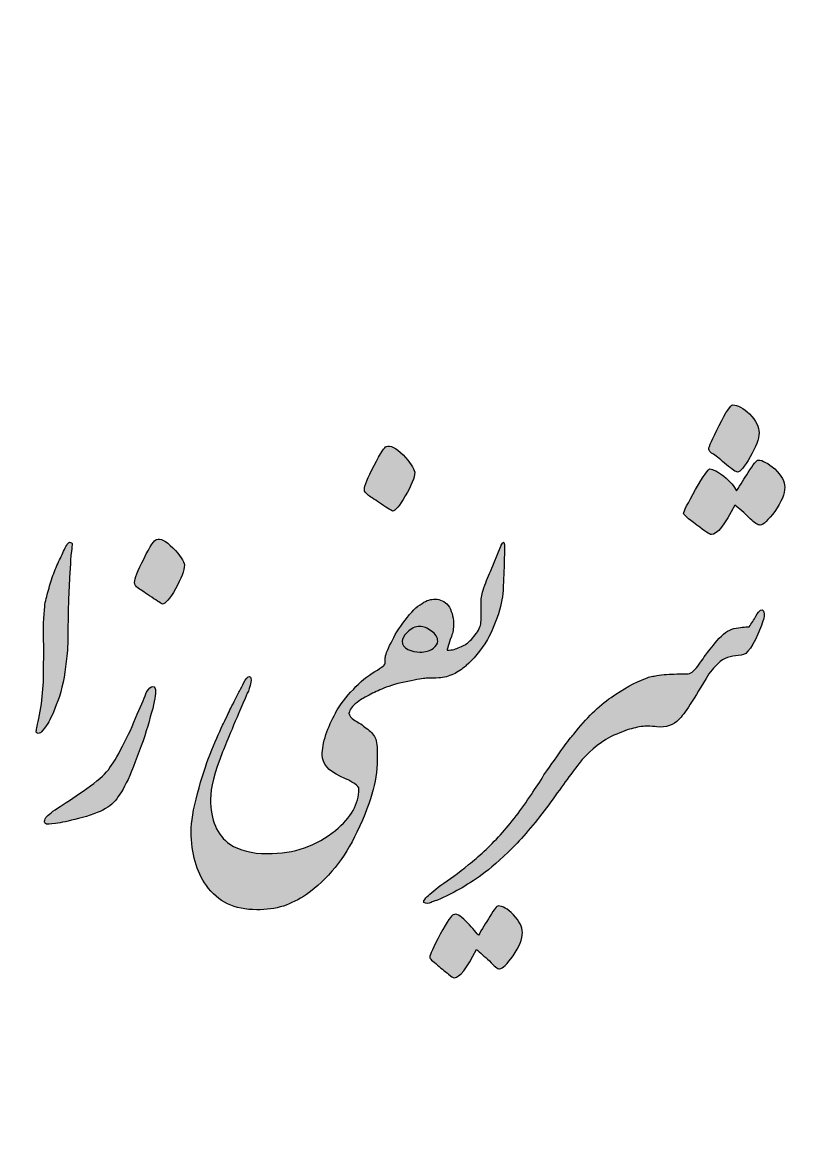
# Model space of a CAD drawing. Header units: millimetres. Extents: x -181.7 to -141.7, y -138.1 to -98.1.
# Drawn here: x -175.21 to -168.08, y -127.98 to -117.91 of the extents above; entities that cross this region are included whole.
import ezdxf

# ---------------------------------------------------------------- set-up
doc = ezdxf.new("R2010")
doc.units = ezdxf.units.MM
doc.header["$MEASUREMENT"] = 0
doc.layers.add('Layer 1', color=7, linetype='Continuous')

msp = doc.modelspace()

# ---------------------------------------------------------------- hatches: boundary and pattern name
at = {"layer": 'Layer 1', "true_color": 0x373435}
h = msp.add_hatch(color=250, dxfattribs=at)
edge = h.paths.add_edge_path()
edge.add_spline(control_points=[(-168.904, -121.8466), (-168.8753, -121.8657), (-168.837, -121.8992), (-168.7844, -121.9423), (-168.7319, -121.9853), (-168.6984, -122.0092), (-168.6841, -122.0092), (-168.6601, -122.0092), (-168.622, -121.9614), (-168.5694, -121.8707), (-168.5168, -121.7797), (-168.488, -121.708), (-168.488, -121.6506), (-168.488, -121.598), (-168.5168, -121.5406), (-168.574, -121.4785), (-168.6315, -121.4259), (-168.6841, -121.3972), (-168.7271, -121.3972), (-168.7463, -121.3972), (-168.7893, -121.4594), (-168.8515, -121.5836), (-168.9136, -121.708), (-168.947, -121.7797), (-168.947, -121.7989), (-168.947, -121.8131), (-168.9327, -121.8323), (-168.904, -121.8466), (-168.904, -121.8466), (-168.904, -121.8466), (-168.904, -121.8466)], knot_values=[0, 0, 0, 0, 0.1, 0.1, 0.1, 0.2, 0.2, 0.2, 0.3, 0.3, 0.3, 0.4, 0.4, 0.4, 0.5, 0.5, 0.5, 0.6, 0.6, 0.6, 0.7, 0.7, 0.7, 0.8, 0.8, 0.8, 0.9, 0.9, 0.9, 1, 1, 1, 1], degree=3, periodic=1)
h = msp.add_hatch(color=250, dxfattribs=at)
edge = h.paths.add_edge_path()
edge.add_spline(control_points=[(-172.0494, -122.221), (-172.0255, -122.2402), (-171.9824, -122.264), (-171.9298, -122.3022), (-171.8726, -122.3405), (-171.8391, -122.3596), (-171.8295, -122.3644), (-171.8056, -122.3644), (-171.7673, -122.3166), (-171.7148, -122.2257), (-171.6573, -122.1302), (-171.6288, -122.0585), (-171.6288, -122.0107), (-171.6335, -121.9723), (-171.6718, -121.9198), (-171.7339, -121.8528), (-171.8008, -121.7858), (-171.8534, -121.762), (-171.8868, -121.7763), (-171.9013, -121.7763), (-171.9394, -121.8338), (-171.9968, -121.9485), (-172.059, -122.0633), (-172.0878, -122.1349), (-172.0878, -122.1684), (-172.0878, -122.1876), (-172.0733, -122.2018), (-172.0494, -122.221), (-172.0494, -122.221), (-172.0494, -122.221), (-172.0494, -122.221)], knot_values=[0, 0, 0, 0, 0.1, 0.1, 0.1, 0.2, 0.2, 0.2, 0.3, 0.3, 0.3, 0.4, 0.4, 0.4, 0.5, 0.5, 0.5, 0.6, 0.6, 0.6, 0.7, 0.7, 0.7, 0.8, 0.8, 0.8, 0.9, 0.9, 0.9, 1, 1, 1, 1], degree=3, periodic=1)
h = msp.add_hatch(color=250, dxfattribs=at)
edge = h.paths.add_edge_path()
edge.add_spline(control_points=[(-169.0569, -122.492), (-168.9804, -122.5494), (-168.9374, -122.5781), (-168.9231, -122.5781), (-168.8705, -122.5781), (-168.7989, -122.4874), (-168.7079, -122.3105), (-168.6697, -122.339), (-168.6267, -122.3773), (-168.5694, -122.4348), (-168.531, -122.4729), (-168.4976, -122.492), (-168.4784, -122.492), (-168.4498, -122.492), (-168.4068, -122.449), (-168.3446, -122.3678), (-168.2825, -122.277), (-168.2537, -122.2053), (-168.2537, -122.1479), (-168.2537, -122.0952), (-168.2825, -122.0426), (-168.3446, -121.9806), (-168.4068, -121.9279), (-168.4546, -121.8992), (-168.4976, -121.8992), (-168.5072, -121.8992), (-168.5406, -121.9375), (-168.5883, -122.014), (-168.622, -122.0665), (-168.6554, -122.124), (-168.6937, -122.1813), (-168.7127, -122.1383), (-168.7509, -122.0952), (-168.8085, -122.0475), (-168.8657, -122.0044), (-168.9088, -121.9806), (-168.9374, -121.9806), (-168.9518, -121.9806), (-168.9948, -122.0426), (-169.0665, -122.167), (-169.1383, -122.296), (-169.1765, -122.3678), (-169.1765, -122.3869), (-169.1765, -122.3964), (-169.1383, -122.43), (-169.0569, -122.492), (-169.0569, -122.492), (-169.0569, -122.492), (-169.0569, -122.492)], knot_values=[0, 0, 0, 0, 0.0625, 0.0625, 0.0625, 0.125, 0.125, 0.125, 0.1875, 0.1875, 0.1875, 0.25, 0.25, 0.25, 0.3125, 0.3125, 0.3125, 0.375, 0.375, 0.375, 0.4375, 0.4375, 0.4375, 0.5, 0.5, 0.5, 0.5625, 0.5625, 0.5625, 0.625, 0.625, 0.625, 0.6875, 0.6875, 0.6875, 0.75, 0.75, 0.75, 0.8125, 0.8125, 0.8125, 0.875, 0.875, 0.875, 0.9375, 0.9375, 0.9375, 1, 1, 1, 1], degree=3, periodic=1)
h = msp.add_hatch(color=250, dxfattribs=at)
edge = h.paths.add_edge_path()
edge.add_spline(control_points=[(-174.7824, -123.0855), (-174.7775, -123.0281), (-174.7775, -122.9756), (-174.7728, -122.9182), (-174.768, -122.8608), (-174.768, -122.8082), (-174.7632, -122.7652), (-174.7585, -122.7174), (-174.7536, -122.6886), (-174.7536, -122.6743), (-174.7489, -122.6647), (-174.7536, -122.6552), (-174.768, -122.6505), (-174.7775, -122.6456), (-174.792, -122.6552), (-174.8015, -122.6743), (-174.8206, -122.7078), (-174.8398, -122.7508), (-174.8588, -122.7939), (-174.8828, -122.837), (-174.902, -122.8846), (-174.9209, -122.9326), (-174.9401, -122.9851), (-174.9543, -123.033), (-174.9688, -123.0856), (-174.9831, -123.1381), (-174.9975, -123.1859), (-175.0023, -123.2337), (-175.0119, -123.3198), (-175.0167, -123.4393), (-175.0119, -123.5923), (-175.0119, -123.75), (-175.0119, -123.8696), (-175.0167, -123.9557), (-175.0215, -124.0417), (-175.0309, -124.1326), (-175.0501, -124.2234), (-175.0692, -124.3142), (-175.0787, -124.3621), (-175.0787, -124.3621), (-175.0835, -124.3763), (-175.0787, -124.3859), (-175.0692, -124.3908), (-175.0597, -124.3955), (-175.0453, -124.3908), (-175.0309, -124.3763), (-175.0167, -124.3573), (-174.9975, -124.3333), (-174.9735, -124.2999), (-174.9543, -124.2664), (-174.9209, -124.1994), (-174.8828, -124.0943), (-174.8444, -123.9891), (-174.8206, -123.8696), (-174.8062, -123.7358), (-174.7966, -123.6736), (-174.792, -123.5971), (-174.792, -123.5109), (-174.792, -123.4202), (-174.787, -123.3198), (-174.787, -123.2051), (-174.787, -123.1811), (-174.7824, -123.1381), (-174.7824, -123.0856), (-174.7824, -123.0856), (-174.7824, -123.0855), (-174.7824, -123.0855)], knot_values=[0, 0, 0, 0, 0.0454545, 0.0454545, 0.0454545, 0.0909091, 0.0909091, 0.0909091, 0.1363636, 0.1363636, 0.1363636, 0.1818182, 0.1818182, 0.1818182, 0.2272727, 0.2272727, 0.2272727, 0.2727273, 0.2727273, 0.2727273, 0.3181818, 0.3181818, 0.3181818, 0.3636364, 0.3636364, 0.3636364, 0.4090909, 0.4090909, 0.4090909, 0.4545455, 0.4545455, 0.4545455, 0.5, 0.5, 0.5, 0.5454545, 0.5454545, 0.5454545, 0.5909091, 0.5909091, 0.5909091, 0.6363636, 0.6363636, 0.6363636, 0.6818182, 0.6818182, 0.6818182, 0.7272727, 0.7272727, 0.7272727, 0.7727273, 0.7727273, 0.7727273, 0.8181818, 0.8181818, 0.8181818, 0.8636364, 0.8636364, 0.8636364, 0.9090909, 0.9090909, 0.9090909, 0.9545455, 0.9545455, 0.9545455, 1, 1, 1, 1], degree=3, periodic=1)
h = msp.add_hatch(color=250, dxfattribs=at)
edge = h.paths.add_edge_path()
edge.add_spline(control_points=[(-174.1494, -123.0687), (-174.1208, -123.0877), (-174.0825, -123.1117), (-174.0252, -123.1498), (-173.9726, -123.1881), (-173.9391, -123.2073), (-173.9295, -123.212), (-173.9056, -123.212), (-173.8625, -123.1643), (-173.8099, -123.0733), (-173.7573, -122.9778), (-173.7287, -122.906), (-173.7287, -122.8583), (-173.7335, -122.82), (-173.7669, -122.7675), (-173.8339, -122.7004), (-173.9009, -122.6335), (-173.9487, -122.6097), (-173.9821, -122.6239), (-174.0013, -122.6239), (-174.0394, -122.6813), (-174.0968, -122.796), (-174.1542, -122.9108), (-174.1829, -122.9825), (-174.1829, -123.0161), (-174.1829, -123.0351), (-174.1733, -123.0495), (-174.1494, -123.0687), (-174.1494, -123.0687), (-174.1494, -123.0687), (-174.1494, -123.0687)], knot_values=[0, 0, 0, 0, 0.1, 0.1, 0.1, 0.2, 0.2, 0.2, 0.3, 0.3, 0.3, 0.4, 0.4, 0.4, 0.5, 0.5, 0.5, 0.6, 0.6, 0.6, 0.7, 0.7, 0.7, 0.8, 0.8, 0.8, 0.9, 0.9, 0.9, 1, 1, 1, 1], degree=3, periodic=1)
h = msp.add_hatch(color=250, dxfattribs=at)
edge = h.paths.add_edge_path()
edge.add_spline(control_points=[(-171.1591, -123.7726), (-171.0933, -123.7199), (-171.0319, -123.6395), (-170.9659, -123.5358), (-170.9278, -123.4689), (-170.8941, -123.3876), (-170.8656, -123.3016), (-170.8368, -123.2106), (-170.8225, -123.1342), (-170.8225, -123.0625), (-170.8225, -123.0625), (-170.813, -122.8615), (-170.813, -122.8615), (-170.813, -122.8615), (-170.8082, -122.6942), (-170.8082, -122.6942), (-170.8082, -122.6657), (-170.813, -122.6465), (-170.8176, -122.6465), (-170.8321, -122.6608), (-170.8416, -122.6753), (-170.8416, -122.6848), (-170.8416, -122.6848), (-170.9372, -122.9143), (-170.9372, -122.9143), (-170.9612, -122.9669), (-170.9851, -123.0242), (-171.0042, -123.0864), (-171.0185, -123.1294), (-171.0233, -123.1724), (-171.0233, -123.2106), (-171.0233, -123.2106), (-171.0233, -123.3637), (-171.0233, -123.3637), (-171.0233, -123.4019), (-171.0377, -123.4401), (-171.0663, -123.4785), (-171.0951, -123.5215), (-171.1237, -123.5502), (-171.1619, -123.5788), (-171.1619, -123.5788), (-171.1624, -123.5799), (-171.1624, -123.5799), (-171.2185, -123.6079), (-171.256, -123.6219), (-171.2701, -123.6266), (-171.2844, -123.6314), (-171.3085, -123.6314), (-171.3323, -123.6314), (-171.3323, -123.6218), (-171.3227, -123.5836), (-171.294, -123.507), (-171.2797, -123.4736), (-171.2749, -123.4355), (-171.2749, -123.3876), (-171.2749, -123.3254), (-171.294, -123.2682), (-171.3227, -123.225), (-171.3562, -123.1868), (-171.3944, -123.1676), (-171.4423, -123.1676), (-171.4804, -123.1676), (-171.5188, -123.1772), (-171.5618, -123.206), (-171.6096, -123.2346), (-171.6622, -123.2871), (-171.7148, -123.3589), (-171.7721, -123.4305), (-171.8151, -123.5023), (-171.8438, -123.5645), (-171.8821, -123.6362), (-171.8964, -123.684), (-171.8964, -123.7031), (-171.8964, -123.7127), (-171.8964, -123.7269), (-171.8964, -123.7318), (-171.8964, -123.7414), (-171.8964, -123.7461), (-171.8964, -123.751), (-171.8917, -123.7606), (-171.9252, -123.7891), (-171.992, -123.8275), (-172.059, -123.8657), (-172.1259, -123.923), (-172.1881, -123.9901), (-172.2551, -124.057), (-172.3077, -124.1286), (-172.3507, -124.2051), (-172.3507, -124.2051), (-172.3506, -124.2052), (-172.3506, -124.2052), (-172.3506, -124.2052), (-172.3519, -124.2066), (-172.3519, -124.2066), (-172.3855, -124.2688), (-172.4141, -124.3356), (-172.4381, -124.4026), (-172.462, -124.4742), (-172.4716, -124.5364), (-172.4716, -124.589), (-172.4716, -124.6656), (-172.4189, -124.7324), (-172.3043, -124.785), (-172.1896, -124.8328), (-172.137, -124.8711), (-172.137, -124.8997), (-172.137, -125.0336), (-172.2086, -125.158), (-172.3519, -125.2775), (-172.3519, -125.2775), (-172.3519, -125.2775), (-172.3519, -125.2775), (-172.5194, -125.4161), (-172.7249, -125.4879), (-172.9736, -125.4879), (-173.1122, -125.4879), (-173.2269, -125.4591), (-173.3131, -125.4017), (-173.4326, -125.3205), (-173.49, -125.1818), (-173.49, -124.9906), (-173.49, -124.8901), (-173.4564, -124.7468), (-173.38, -124.5603), (-173.3417, -124.4599), (-173.2653, -124.283), (-173.1552, -124.0248), (-173.1409, -124.0009), (-173.1313, -123.9675), (-173.1218, -123.9245), (-173.117, -123.8957), (-173.1218, -123.8766), (-173.1362, -123.8718), (-173.1505, -123.8718), (-173.1696, -123.8909), (-173.1888, -123.934), (-173.1984, -123.9531), (-173.2127, -123.9817), (-173.2269, -124.0056), (-173.2414, -124.0343), (-173.2605, -124.0678), (-173.2749, -124.1013), (-173.3035, -124.1586), (-173.3273, -124.2016), (-173.3417, -124.24), (-173.3608, -124.2734), (-173.3704, -124.2973), (-173.38, -124.3165), (-173.4134, -124.3881), (-173.4517, -124.4742), (-173.4948, -124.5795), (-173.533, -124.6798), (-173.5712, -124.7994), (-173.6094, -124.9381), (-173.6478, -125.0815), (-173.6669, -125.201), (-173.6669, -125.2869), (-173.6669, -125.4879), (-173.619, -125.6504), (-173.5282, -125.7795), (-173.423, -125.9277), (-173.2701, -125.9994), (-173.0692, -125.9994), (-172.9832, -125.9994), (-172.9019, -125.9899), (-172.8254, -125.9659), (-172.7583, -125.942), (-172.6868, -125.9085), (-172.615, -125.8607), (-172.4237, -125.7221), (-172.2659, -125.5309), (-172.156, -125.2918), (-172.0843, -125.1388), (-172.0317, -125.0097), (-172.0078, -124.9046), (-171.9791, -124.7994), (-171.9695, -124.6942), (-171.9695, -124.589), (-171.9695, -124.5173), (-171.9743, -124.4647), (-171.9887, -124.4311), (-172.0078, -124.3977), (-172.0317, -124.3691), (-172.07, -124.3451), (-172.1035, -124.3165), (-172.137, -124.2926), (-172.1751, -124.2734), (-172.2086, -124.2496), (-172.2277, -124.2304), (-172.2277, -124.2066), (-172.2277, -124.2066), (-172.2277, -124.2056), (-172.2277, -124.2056), (-172.2277, -124.2056), (-172.2263, -124.2051), (-172.2263, -124.2051), (-172.2215, -124.1766), (-172.1977, -124.1429), (-172.1547, -124.1094), (-172.1116, -124.076), (-172.0733, -124.057), (-172.0446, -124.0426), (-172.0016, -124.0186), (-171.9586, -123.9996), (-171.9109, -123.9805), (-171.8534, -123.9564), (-171.7769, -123.9326), (-171.6907, -123.9183), (-171.6048, -123.8991), (-171.5522, -123.8895), (-171.5235, -123.8895), (-171.4804, -123.8895), (-171.4423, -123.8895), (-171.4088, -123.8849), (-171.3609, -123.8849), (-171.3179, -123.8705), (-171.2749, -123.8513), (-171.2367, -123.8323), (-171.1983, -123.8083), (-171.1602, -123.7749), (-171.1602, -123.7749), (-171.1591, -123.7726), (-171.1591, -123.7726)], knot_values=[0, 0, 0, 0, 0.0135135, 0.0135135, 0.0135135, 0.027027, 0.027027, 0.027027, 0.0405405, 0.0405405, 0.0405405, 0.0540541, 0.0540541, 0.0540541, 0.0675676, 0.0675676, 0.0675676, 0.0810811, 0.0810811, 0.0810811, 0.0945946, 0.0945946, 0.0945946, 0.1081081, 0.1081081, 0.1081081, 0.1216216, 0.1216216, 0.1216216, 0.1351351, 0.1351351, 0.1351351, 0.1486486, 0.1486486, 0.1486486, 0.1621622, 0.1621622, 0.1621622, 0.1756757, 0.1756757, 0.1756757, 0.1891892, 0.1891892, 0.1891892, 0.2027027, 0.2027027, 0.2027027, 0.2162162, 0.2162162, 0.2162162, 0.2297297, 0.2297297, 0.2297297, 0.2432432, 0.2432432, 0.2432432, 0.2567568, 0.2567568, 0.2567568, 0.2702703, 0.2702703, 0.2702703, 0.2837838, 0.2837838, 0.2837838, 0.2972973, 0.2972973, 0.2972973, 0.3108108, 0.3108108, 0.3108108, 0.3243243, 0.3243243, 0.3243243, 0.3378378, 0.3378378, 0.3378378, 0.3513514, 0.3513514, 0.3513514, 0.3648649, 0.3648649, 0.3648649, 0.3783784, 0.3783784, 0.3783784, 0.3918919, 0.3918919, 0.3918919, 0.4054054, 0.4054054, 0.4054054, 0.4189189, 0.4189189, 0.4189189, 0.4324324, 0.4324324, 0.4324324, 0.4459459, 0.4459459, 0.4459459, 0.4594595, 0.4594595, 0.4594595, 0.472973, 0.472973, 0.472973, 0.4864865, 0.4864865, 0.4864865, 0.5, 0.5, 0.5, 0.5135135, 0.5135135, 0.5135135, 0.527027, 0.527027, 0.527027, 0.5405405, 0.5405405, 0.5405405, 0.5540541, 0.5540541, 0.5540541, 0.5675676, 0.5675676, 0.5675676, 0.5810811, 0.5810811, 0.5810811, 0.5945946, 0.5945946, 0.5945946, 0.6081081, 0.6081081, 0.6081081, 0.6216216, 0.6216216, 0.6216216, 0.6351351, 0.6351351, 0.6351351, 0.6486486, 0.6486486, 0.6486486, 0.6621622, 0.6621622, 0.6621622, 0.6756757, 0.6756757, 0.6756757, 0.6891892, 0.6891892, 0.6891892, 0.7027027, 0.7027027, 0.7027027, 0.7162162, 0.7162162, 0.7162162, 0.7297297, 0.7297297, 0.7297297, 0.7432432, 0.7432432, 0.7432432, 0.7567568, 0.7567568, 0.7567568, 0.7702703, 0.7702703, 0.7702703, 0.7837838, 0.7837838, 0.7837838, 0.7972973, 0.7972973, 0.7972973, 0.8108108, 0.8108108, 0.8108108, 0.8243243, 0.8243243, 0.8243243, 0.8378378, 0.8378378, 0.8378378, 0.8513514, 0.8513514, 0.8513514, 0.8648649, 0.8648649, 0.8648649, 0.8783784, 0.8783784, 0.8783784, 0.8918919, 0.8918919, 0.8918919, 0.9054054, 0.9054054, 0.9054054, 0.9189189, 0.9189189, 0.9189189, 0.9324324, 0.9324324, 0.9324324, 0.9459459, 0.9459459, 0.9459459, 0.9594595, 0.9594595, 0.9594595, 0.972973, 0.972973, 0.972973, 0.9864865, 0.9864865, 0.9864865, 1, 1, 1, 1], degree=3, periodic=1)
h = msp.add_hatch(color=250, dxfattribs=at)
edge = h.paths.add_edge_path()
edge.add_spline(control_points=[(-168.4402, -123.3048), (-168.445, -123.2714), (-168.4546, -123.2571), (-168.4737, -123.2666), (-168.4832, -123.2762), (-168.5024, -123.2905), (-168.5168, -123.324), (-168.5358, -123.3527), (-168.5549, -123.3862), (-168.579, -123.4196), (-168.6171, -123.4196), (-168.6601, -123.4244), (-168.7175, -123.434), (-168.7701, -123.4482), (-168.8179, -123.4866), (-168.8705, -123.5439), (-168.9184, -123.6061), (-168.9566, -123.6491), (-168.9758, -123.6777), (-169.0092, -123.7256), (-169.033, -123.7591), (-169.0474, -123.7783), (-169.0809, -123.826), (-169.1144, -123.8498), (-169.1479, -123.8498), (-169.1431, -123.8498), (-169.1717, -123.8498), (-169.2387, -123.8498), (-169.3009, -123.8498), (-169.363, -123.8548), (-169.4202, -123.8642), (-169.4202, -123.8642), (-169.4218, -123.8623), (-169.4218, -123.8623), (-169.4364, -123.867), (-169.4554, -123.8718), (-169.4698, -123.8718), (-169.4888, -123.8766), (-169.5032, -123.8814), (-169.5223, -123.8909), (-169.6228, -123.9245), (-169.7231, -123.9866), (-169.8378, -124.0631), (-169.8378, -124.0631), (-169.8378, -124.0631), (-169.8378, -124.0631), (-169.9478, -124.1396), (-170.0626, -124.2543), (-170.1773, -124.3977), (-170.2204, -124.4456), (-170.3112, -124.5699), (-170.4498, -124.7706), (-170.4833, -124.8328), (-170.5263, -124.8901), (-170.5647, -124.9475), (-170.6555, -125.0862), (-170.7511, -125.2105), (-170.8466, -125.3157), (-170.9471, -125.4257), (-171.0427, -125.5164), (-171.1383, -125.5882), (-171.2292, -125.6647), (-171.3152, -125.727), (-171.3917, -125.7747), (-171.4539, -125.8273), (-171.5017, -125.8655), (-171.5255, -125.8894), (-171.5447, -125.9133), (-171.5494, -125.9277), (-171.5447, -125.9324), (-171.5255, -125.9469), (-171.5064, -125.9469), (-171.4778, -125.9324), (-171.4635, -125.9277), (-171.4539, -125.9228), (-171.4443, -125.9181), (-171.4347, -125.9181), (-171.4251, -125.9133), (-171.4204, -125.9133), (-171.3487, -125.8798), (-171.2818, -125.8463), (-171.2196, -125.8129), (-171.1575, -125.7747), (-171.0857, -125.7317), (-171.0141, -125.679), (-170.9423, -125.6264), (-170.8466, -125.5452), (-170.7366, -125.4353), (-170.6267, -125.3253), (-170.5167, -125.1914), (-170.4068, -125.0432), (-170.2968, -124.8901), (-170.2061, -124.7659), (-170.1295, -124.6656), (-170.0531, -124.5698), (-169.9574, -124.4887), (-169.8427, -124.4215), (-169.7614, -124.3881), (-169.6993, -124.3595), (-169.6513, -124.3499), (-169.6036, -124.3356), (-169.5557, -124.326), (-169.5128, -124.326), (-169.4745, -124.326), (-169.441, -124.3308), (-169.4218, -124.3308), (-169.4218, -124.3308), (-169.4211, -124.3297), (-169.4211, -124.3297), (-169.4211, -124.3297), (-169.4202, -124.3328), (-169.4202, -124.3328), (-169.3343, -124.3376), (-169.2673, -124.3184), (-169.2195, -124.2658), (-169.1717, -124.2181), (-169.0809, -124.0793), (-168.947, -123.8498), (-168.904, -123.7972), (-168.8705, -123.7591), (-168.8419, -123.7352), (-168.8131, -123.716), (-168.7844, -123.7017), (-168.7509, -123.6921), (-168.7223, -123.6873), (-168.6889, -123.6825), (-168.6505, -123.6777), (-168.5979, -123.6777), (-168.5406, -123.5918), (-168.4737, -123.4292), (-168.4498, -123.367), (-168.4402, -123.3288), (-168.4402, -123.3048), (-168.4402, -123.3048), (-168.4402, -123.3048), (-168.4402, -123.3048)], knot_values=[0, 0, 0, 0, 0.0222222, 0.0222222, 0.0222222, 0.0444444, 0.0444444, 0.0444444, 0.0666667, 0.0666667, 0.0666667, 0.0888889, 0.0888889, 0.0888889, 0.1111111, 0.1111111, 0.1111111, 0.1333333, 0.1333333, 0.1333333, 0.1555556, 0.1555556, 0.1555556, 0.1777778, 0.1777778, 0.1777778, 0.2, 0.2, 0.2, 0.2222222, 0.2222222, 0.2222222, 0.2444444, 0.2444444, 0.2444444, 0.2666667, 0.2666667, 0.2666667, 0.2888889, 0.2888889, 0.2888889, 0.3111111, 0.3111111, 0.3111111, 0.3333333, 0.3333333, 0.3333333, 0.3555556, 0.3555556, 0.3555556, 0.3777778, 0.3777778, 0.3777778, 0.4, 0.4, 0.4, 0.4222222, 0.4222222, 0.4222222, 0.4444444, 0.4444444, 0.4444444, 0.4666667, 0.4666667, 0.4666667, 0.4888889, 0.4888889, 0.4888889, 0.5111111, 0.5111111, 0.5111111, 0.5333333, 0.5333333, 0.5333333, 0.5555556, 0.5555556, 0.5555556, 0.5777778, 0.5777778, 0.5777778, 0.6, 0.6, 0.6, 0.6222222, 0.6222222, 0.6222222, 0.6444444, 0.6444444, 0.6444444, 0.6666667, 0.6666667, 0.6666667, 0.6888889, 0.6888889, 0.6888889, 0.7111111, 0.7111111, 0.7111111, 0.7333333, 0.7333333, 0.7333333, 0.7555556, 0.7555556, 0.7555556, 0.7777778, 0.7777778, 0.7777778, 0.8, 0.8, 0.8, 0.8222222, 0.8222222, 0.8222222, 0.8444444, 0.8444444, 0.8444444, 0.8666667, 0.8666667, 0.8666667, 0.8888889, 0.8888889, 0.8888889, 0.9111111, 0.9111111, 0.9111111, 0.9333333, 0.9333333, 0.9333333, 0.9555556, 0.9555556, 0.9555556, 0.9777778, 0.9777778, 0.9777778, 1, 1, 1, 1], degree=3, periodic=1)
h = msp.add_hatch(color=250, dxfattribs=at)
edge = h.paths.add_edge_path()
edge.add_spline(control_points=[(-171.4613, -123.617), (-171.4949, -123.641), (-171.533, -123.6506), (-171.5809, -123.6506), (-171.6192, -123.6506), (-171.6573, -123.641), (-171.6907, -123.6266), (-171.7243, -123.6076), (-171.7434, -123.5836), (-171.7434, -123.5502), (-171.7434, -123.5311), (-171.7291, -123.5023), (-171.6957, -123.4689), (-171.6622, -123.4353), (-171.6239, -123.4163), (-171.5809, -123.4163), (-171.5474, -123.4163), (-171.5139, -123.4305), (-171.4758, -123.4593), (-171.4374, -123.4832), (-171.4184, -123.5166), (-171.4184, -123.5502), (-171.4184, -123.5741), (-171.4327, -123.5932), (-171.4613, -123.617), (-171.4613, -123.617), (-171.4613, -123.617), (-171.4613, -123.617)], knot_values=[0, 0, 0, 0, 0.1111111, 0.1111111, 0.1111111, 0.2222222, 0.2222222, 0.2222222, 0.3333333, 0.3333333, 0.3333333, 0.4444444, 0.4444444, 0.4444444, 0.5555556, 0.5555556, 0.5555556, 0.6666667, 0.6666667, 0.6666667, 0.7777778, 0.7777778, 0.7777778, 0.8888889, 0.8888889, 0.8888889, 1, 1, 1, 1], degree=3, periodic=1)
h = msp.add_hatch(color=250, dxfattribs=at)
edge = h.paths.add_edge_path()
edge.add_spline(control_points=[(-174.0156, -123.9627), (-174.0348, -123.9627), (-174.0539, -123.9817), (-174.073, -124.0152), (-174.0874, -124.0535), (-174.116, -124.1205), (-174.159, -124.2161), (-174.1973, -124.3165), (-174.2404, -124.4121), (-174.2929, -124.5077), (-174.3407, -124.6034), (-174.3837, -124.6751), (-174.422, -124.7228), (-174.4603, -124.7754), (-174.5272, -124.8281), (-174.618, -124.895), (-174.7087, -124.9571), (-174.7901, -125.0145), (-174.8618, -125.0574), (-174.9288, -125.1005), (-174.9718, -125.134), (-174.991, -125.158), (-175.0004, -125.177), (-175.0052, -125.1914), (-175.0052, -125.201), (-175.0004, -125.2105), (-174.991, -125.2201), (-174.9766, -125.2201), (-174.9622, -125.2201), (-174.924, -125.2154), (-174.8618, -125.2058), (-174.8045, -125.1962), (-174.7232, -125.177), (-174.6227, -125.1484), (-174.5272, -125.1196), (-174.4554, -125.0862), (-174.4077, -125.0528), (-174.3646, -125.0145), (-174.3263, -124.9667), (-174.2881, -124.8997), (-174.2498, -124.8328), (-174.2067, -124.7324), (-174.159, -124.6034), (-174.1064, -124.4695), (-174.0682, -124.35), (-174.0394, -124.24), (-174.006, -124.13), (-173.9917, -124.0535), (-173.9917, -124.0105), (-173.9917, -123.9817), (-174.0013, -123.9675), (-174.0156, -123.9627), (-174.0156, -123.9627), (-174.0156, -123.9627), (-174.0156, -123.9627)], knot_values=[0, 0, 0, 0, 0.0555556, 0.0555556, 0.0555556, 0.1111111, 0.1111111, 0.1111111, 0.1666667, 0.1666667, 0.1666667, 0.2222222, 0.2222222, 0.2222222, 0.2777778, 0.2777778, 0.2777778, 0.3333333, 0.3333333, 0.3333333, 0.3888889, 0.3888889, 0.3888889, 0.4444444, 0.4444444, 0.4444444, 0.5, 0.5, 0.5, 0.5555556, 0.5555556, 0.5555556, 0.6111111, 0.6111111, 0.6111111, 0.6666667, 0.6666667, 0.6666667, 0.7222222, 0.7222222, 0.7222222, 0.7777778, 0.7777778, 0.7777778, 0.8333333, 0.8333333, 0.8333333, 0.8888889, 0.8888889, 0.8888889, 0.9444444, 0.9444444, 0.9444444, 1, 1, 1, 1], degree=3, periodic=1)
h = msp.add_hatch(color=250, dxfattribs=at)
edge = h.paths.add_edge_path()
edge.add_spline(control_points=[(-171.3962, -126.2227), (-171.3292, -126.1031), (-171.2911, -126.0458), (-171.2766, -126.0458), (-171.2528, -126.0315), (-171.2145, -126.0506), (-171.1619, -126.1031), (-171.1142, -126.1511), (-171.0759, -126.1941), (-171.0471, -126.2323), (-171.0185, -126.1797), (-170.9803, -126.1223), (-170.942, -126.0601), (-170.9037, -125.9932), (-170.8798, -125.9646), (-170.8656, -125.9646), (-170.8272, -125.9646), (-170.7842, -125.9884), (-170.7268, -126.0458), (-170.6742, -126.1031), (-170.6457, -126.1559), (-170.6457, -126.2084), (-170.6457, -126.2658), (-170.6742, -126.3375), (-170.7317, -126.4188), (-170.7842, -126.4953), (-170.8272, -126.5383), (-170.856, -126.5383), (-170.8702, -126.5383), (-170.9037, -126.5144), (-170.9468, -126.4665), (-170.9946, -126.4236), (-171.0329, -126.3902), (-171.0663, -126.3614), (-171.1523, -126.5336), (-171.2193, -126.6195), (-171.267, -126.6195), (-171.2815, -126.6195), (-171.2958, -126.6101), (-171.3196, -126.5861), (-171.3437, -126.567), (-171.3772, -126.5431), (-171.4201, -126.5048), (-171.4679, -126.4665), (-171.4919, -126.4426), (-171.4919, -126.4331), (-171.4919, -126.414), (-171.4584, -126.3422), (-171.3962, -126.2227), (-171.3962, -126.2227), (-171.3962, -126.2227), (-171.3962, -126.2227)], knot_values=[0, 0, 0, 0, 0.0588235, 0.0588235, 0.0588235, 0.1176471, 0.1176471, 0.1176471, 0.1764706, 0.1764706, 0.1764706, 0.2352941, 0.2352941, 0.2352941, 0.2941176, 0.2941176, 0.2941176, 0.3529412, 0.3529412, 0.3529412, 0.4117647, 0.4117647, 0.4117647, 0.4705882, 0.4705882, 0.4705882, 0.5294118, 0.5294118, 0.5294118, 0.5882353, 0.5882353, 0.5882353, 0.6470588, 0.6470588, 0.6470588, 0.7058824, 0.7058824, 0.7058824, 0.7647059, 0.7647059, 0.7647059, 0.8235294, 0.8235294, 0.8235294, 0.8823529, 0.8823529, 0.8823529, 0.9411765, 0.9411765, 0.9411765, 1, 1, 1, 1], degree=3, periodic=1)

# ---------------------------------------------------------------- linework, layer by layer
at = {"layer": 'Layer 1', "color": 250, "lineweight": 18}
msp.add_open_spline([(-179.7413, -98.0531), (-179.7413, -98.0531), (-143.7415, -98.0531), (-143.7415, -98.0531), (-142.6415, -98.0531), (-141.7414, -98.953), (-141.7414, -100.053), (-141.7414, -100.053), (-141.7414, -136.0532), (-141.7414, -136.0532), (-141.7414, -137.1532), (-142.6415, -138.0531), (-143.7415, -138.0531), (-143.7415, -138.0531), (-179.7413, -138.0531), (-179.7413, -138.0531), (-180.8413, -138.0531), (-181.7414, -137.1532), (-181.7414, -136.0532), (-181.7414, -136.0532), (-181.7414, -100.053), (-181.7414, -100.053), (-181.7414, -98.953), (-180.8413, -98.0531), (-179.7413, -98.0531)], degree=3, knots=[0, 0, 0, 0, 0.125, 0.125, 0.125, 0.25, 0.25, 0.25, 0.375, 0.375, 0.375, 0.5, 0.5, 0.5, 0.625, 0.625, 0.625, 0.75, 0.75, 0.75, 0.875, 0.875, 0.875, 1, 1, 1, 1], dxfattribs=at)
at = {"layer": 'Layer 1', "color": 250}
for points, knots in [([(-168.904, -121.8466), (-168.8753, -121.8657), (-168.837, -121.8992), (-168.7844, -121.9423), (-168.7319, -121.9853), (-168.6984, -122.0092), (-168.6841, -122.0092), (-168.6601, -122.0092), (-168.622, -121.9614), (-168.5694, -121.8707), (-168.5168, -121.7797), (-168.488, -121.708), (-168.488, -121.6506), (-168.488, -121.598), (-168.5168, -121.5406), (-168.574, -121.4785), (-168.6315, -121.4259), (-168.6841, -121.3972), (-168.7271, -121.3972), (-168.7463, -121.3972), (-168.7893, -121.4594), (-168.8515, -121.5836), (-168.9136, -121.708), (-168.947, -121.7797), (-168.947, -121.7989), (-168.947, -121.8131), (-168.9327, -121.8323), (-168.904, -121.8466), (-168.904, -121.8466), (-168.904, -121.8466), (-168.904, -121.8466)], [0, 0, 0, 0, 0.1, 0.1, 0.1, 0.2, 0.2, 0.2, 0.3, 0.3, 0.3, 0.4, 0.4, 0.4, 0.5, 0.5, 0.5, 0.6, 0.6, 0.6, 0.7, 0.7, 0.7, 0.8, 0.8, 0.8, 0.9, 0.9, 0.9, 1, 1, 1, 1]), ([(-172.0494, -122.221), (-172.0255, -122.2402), (-171.9824, -122.264), (-171.9298, -122.3022), (-171.8726, -122.3405), (-171.8391, -122.3596), (-171.8295, -122.3644), (-171.8056, -122.3644), (-171.7673, -122.3166), (-171.7148, -122.2257), (-171.6573, -122.1302), (-171.6288, -122.0585), (-171.6288, -122.0107), (-171.6335, -121.9723), (-171.6718, -121.9198), (-171.7339, -121.8528), (-171.8008, -121.7858), (-171.8534, -121.762), (-171.8868, -121.7763), (-171.9013, -121.7763), (-171.9394, -121.8338), (-171.9968, -121.9485), (-172.059, -122.0633), (-172.0878, -122.1349), (-172.0878, -122.1684), (-172.0878, -122.1876), (-172.0733, -122.2018), (-172.0494, -122.221), (-172.0494, -122.221), (-172.0494, -122.221), (-172.0494, -122.221)], [0, 0, 0, 0, 0.1, 0.1, 0.1, 0.2, 0.2, 0.2, 0.3, 0.3, 0.3, 0.4, 0.4, 0.4, 0.5, 0.5, 0.5, 0.6, 0.6, 0.6, 0.7, 0.7, 0.7, 0.8, 0.8, 0.8, 0.9, 0.9, 0.9, 1, 1, 1, 1]), ([(-169.0569, -122.492), (-168.9804, -122.5494), (-168.9374, -122.5781), (-168.9231, -122.5781), (-168.8705, -122.5781), (-168.7989, -122.4874), (-168.7079, -122.3105), (-168.6697, -122.339), (-168.6267, -122.3773), (-168.5694, -122.4348), (-168.531, -122.4729), (-168.4976, -122.492), (-168.4784, -122.492), (-168.4498, -122.492), (-168.4068, -122.449), (-168.3446, -122.3678), (-168.2825, -122.277), (-168.2537, -122.2053), (-168.2537, -122.1479), (-168.2537, -122.0952), (-168.2825, -122.0426), (-168.3446, -121.9806), (-168.4068, -121.9279), (-168.4546, -121.8992), (-168.4976, -121.8992), (-168.5072, -121.8992), (-168.5406, -121.9375), (-168.5883, -122.014), (-168.622, -122.0665), (-168.6554, -122.124), (-168.6937, -122.1813), (-168.7127, -122.1383), (-168.7509, -122.0952), (-168.8085, -122.0475), (-168.8657, -122.0044), (-168.9088, -121.9806), (-168.9374, -121.9806), (-168.9518, -121.9806), (-168.9948, -122.0426), (-169.0665, -122.167), (-169.1383, -122.296), (-169.1765, -122.3678), (-169.1765, -122.3869), (-169.1765, -122.3964), (-169.1383, -122.43), (-169.0569, -122.492), (-169.0569, -122.492), (-169.0569, -122.492), (-169.0569, -122.492)], [0, 0, 0, 0, 0.0625, 0.0625, 0.0625, 0.125, 0.125, 0.125, 0.1875, 0.1875, 0.1875, 0.25, 0.25, 0.25, 0.3125, 0.3125, 0.3125, 0.375, 0.375, 0.375, 0.4375, 0.4375, 0.4375, 0.5, 0.5, 0.5, 0.5625, 0.5625, 0.5625, 0.625, 0.625, 0.625, 0.6875, 0.6875, 0.6875, 0.75, 0.75, 0.75, 0.8125, 0.8125, 0.8125, 0.875, 0.875, 0.875, 0.9375, 0.9375, 0.9375, 1, 1, 1, 1]), ([(-174.7824, -123.0855), (-174.7775, -123.0281), (-174.7775, -122.9756), (-174.7728, -122.9182), (-174.768, -122.8608), (-174.768, -122.8082), (-174.7632, -122.7652), (-174.7585, -122.7174), (-174.7536, -122.6886), (-174.7536, -122.6743), (-174.7489, -122.6647), (-174.7536, -122.6552), (-174.768, -122.6505), (-174.7775, -122.6456), (-174.792, -122.6552), (-174.8015, -122.6743), (-174.8206, -122.7078), (-174.8398, -122.7508), (-174.8588, -122.7939), (-174.8828, -122.837), (-174.902, -122.8846), (-174.9209, -122.9326), (-174.9401, -122.9851), (-174.9543, -123.033), (-174.9688, -123.0856), (-174.9831, -123.1381), (-174.9975, -123.1859), (-175.0023, -123.2337), (-175.0119, -123.3198), (-175.0167, -123.4393), (-175.0119, -123.5923), (-175.0119, -123.75), (-175.0119, -123.8696), (-175.0167, -123.9557), (-175.0215, -124.0417), (-175.0309, -124.1326), (-175.0501, -124.2234), (-175.0692, -124.3142), (-175.0787, -124.3621), (-175.0787, -124.3621), (-175.0835, -124.3763), (-175.0787, -124.3859), (-175.0692, -124.3908), (-175.0597, -124.3955), (-175.0453, -124.3908), (-175.0309, -124.3763), (-175.0167, -124.3573), (-174.9975, -124.3333), (-174.9735, -124.2999), (-174.9543, -124.2664), (-174.9209, -124.1994), (-174.8828, -124.0943), (-174.8444, -123.9891), (-174.8206, -123.8696), (-174.8062, -123.7358), (-174.7966, -123.6736), (-174.792, -123.5971), (-174.792, -123.5109), (-174.792, -123.4202), (-174.787, -123.3198), (-174.787, -123.2051), (-174.787, -123.1811), (-174.7824, -123.1381), (-174.7824, -123.0856), (-174.7824, -123.0856), (-174.7824, -123.0855), (-174.7824, -123.0855)], [0, 0, 0, 0, 0.0454545, 0.0454545, 0.0454545, 0.0909091, 0.0909091, 0.0909091, 0.1363636, 0.1363636, 0.1363636, 0.1818182, 0.1818182, 0.1818182, 0.2272727, 0.2272727, 0.2272727, 0.2727273, 0.2727273, 0.2727273, 0.3181818, 0.3181818, 0.3181818, 0.3636364, 0.3636364, 0.3636364, 0.4090909, 0.4090909, 0.4090909, 0.4545455, 0.4545455, 0.4545455, 0.5, 0.5, 0.5, 0.5454545, 0.5454545, 0.5454545, 0.5909091, 0.5909091, 0.5909091, 0.6363636, 0.6363636, 0.6363636, 0.6818182, 0.6818182, 0.6818182, 0.7272727, 0.7272727, 0.7272727, 0.7727273, 0.7727273, 0.7727273, 0.8181818, 0.8181818, 0.8181818, 0.8636364, 0.8636364, 0.8636364, 0.9090909, 0.9090909, 0.9090909, 0.9545455, 0.9545455, 0.9545455, 1, 1, 1, 1]), ([(-174.1494, -123.0687), (-174.1208, -123.0877), (-174.0825, -123.1117), (-174.0252, -123.1498), (-173.9726, -123.1881), (-173.9391, -123.2073), (-173.9295, -123.212), (-173.9056, -123.212), (-173.8625, -123.1643), (-173.8099, -123.0733), (-173.7573, -122.9778), (-173.7287, -122.906), (-173.7287, -122.8583), (-173.7335, -122.82), (-173.7669, -122.7675), (-173.8339, -122.7004), (-173.9009, -122.6335), (-173.9487, -122.6097), (-173.9821, -122.6239), (-174.0013, -122.6239), (-174.0394, -122.6813), (-174.0968, -122.796), (-174.1542, -122.9108), (-174.1829, -122.9825), (-174.1829, -123.0161), (-174.1829, -123.0351), (-174.1733, -123.0495), (-174.1494, -123.0687), (-174.1494, -123.0687), (-174.1494, -123.0687), (-174.1494, -123.0687)], [0, 0, 0, 0, 0.1, 0.1, 0.1, 0.2, 0.2, 0.2, 0.3, 0.3, 0.3, 0.4, 0.4, 0.4, 0.5, 0.5, 0.5, 0.6, 0.6, 0.6, 0.7, 0.7, 0.7, 0.8, 0.8, 0.8, 0.9, 0.9, 0.9, 1, 1, 1, 1]), ([(-171.1591, -123.7726), (-171.0933, -123.7199), (-171.0319, -123.6395), (-170.9659, -123.5358), (-170.9278, -123.4689), (-170.8941, -123.3876), (-170.8656, -123.3016), (-170.8368, -123.2106), (-170.8225, -123.1342), (-170.8225, -123.0625), (-170.8225, -123.0625), (-170.813, -122.8615), (-170.813, -122.8615), (-170.813, -122.8615), (-170.8082, -122.6942), (-170.8082, -122.6942), (-170.8082, -122.6657), (-170.813, -122.6465), (-170.8176, -122.6465), (-170.8321, -122.6608), (-170.8416, -122.6753), (-170.8416, -122.6848), (-170.8416, -122.6848), (-170.9372, -122.9143), (-170.9372, -122.9143), (-170.9612, -122.9669), (-170.9851, -123.0242), (-171.0042, -123.0864), (-171.0185, -123.1294), (-171.0233, -123.1724), (-171.0233, -123.2106), (-171.0233, -123.2106), (-171.0233, -123.3637), (-171.0233, -123.3637), (-171.0233, -123.4019), (-171.0377, -123.4401), (-171.0663, -123.4785), (-171.0951, -123.5215), (-171.1237, -123.5502), (-171.1619, -123.5788), (-171.1619, -123.5788), (-171.1624, -123.5799), (-171.1624, -123.5799), (-171.2185, -123.6079), (-171.256, -123.6219), (-171.2701, -123.6266), (-171.2844, -123.6314), (-171.3085, -123.6314), (-171.3323, -123.6314), (-171.3323, -123.6218), (-171.3227, -123.5836), (-171.294, -123.507), (-171.2797, -123.4736), (-171.2749, -123.4355), (-171.2749, -123.3876), (-171.2749, -123.3254), (-171.294, -123.2682), (-171.3227, -123.225), (-171.3562, -123.1868), (-171.3944, -123.1676), (-171.4423, -123.1676), (-171.4804, -123.1676), (-171.5188, -123.1772), (-171.5618, -123.206), (-171.6096, -123.2346), (-171.6622, -123.2871), (-171.7148, -123.3589), (-171.7721, -123.4305), (-171.8151, -123.5023), (-171.8438, -123.5645), (-171.8821, -123.6362), (-171.8964, -123.684), (-171.8964, -123.7031), (-171.8964, -123.7127), (-171.8964, -123.7269), (-171.8964, -123.7318), (-171.8964, -123.7414), (-171.8964, -123.7461), (-171.8964, -123.751), (-171.8917, -123.7606), (-171.9252, -123.7891), (-171.992, -123.8275), (-172.059, -123.8657), (-172.1259, -123.923), (-172.1881, -123.9901), (-172.2551, -124.057), (-172.3077, -124.1286), (-172.3507, -124.2051), (-172.3507, -124.2051), (-172.3506, -124.2052), (-172.3506, -124.2052), (-172.3506, -124.2052), (-172.3519, -124.2066), (-172.3519, -124.2066), (-172.3855, -124.2688), (-172.4141, -124.3356), (-172.4381, -124.4026), (-172.462, -124.4742), (-172.4716, -124.5364), (-172.4716, -124.589), (-172.4716, -124.6656), (-172.4189, -124.7324), (-172.3043, -124.785), (-172.1896, -124.8328), (-172.137, -124.8711), (-172.137, -124.8997), (-172.137, -125.0336), (-172.2086, -125.158), (-172.3519, -125.2775), (-172.3519, -125.2775), (-172.3519, -125.2775), (-172.3519, -125.2775), (-172.5194, -125.4161), (-172.7249, -125.4879), (-172.9736, -125.4879), (-173.1122, -125.4879), (-173.2269, -125.4591), (-173.3131, -125.4017), (-173.4326, -125.3205), (-173.49, -125.1818), (-173.49, -124.9906), (-173.49, -124.8901), (-173.4564, -124.7468), (-173.38, -124.5603), (-173.3417, -124.4599), (-173.2653, -124.283), (-173.1552, -124.0248), (-173.1409, -124.0009), (-173.1313, -123.9675), (-173.1218, -123.9245), (-173.117, -123.8957), (-173.1218, -123.8766), (-173.1362, -123.8718), (-173.1505, -123.8718), (-173.1696, -123.8909), (-173.1888, -123.934), (-173.1984, -123.9531), (-173.2127, -123.9817), (-173.2269, -124.0056), (-173.2414, -124.0343), (-173.2605, -124.0678), (-173.2749, -124.1013), (-173.3035, -124.1586), (-173.3273, -124.2016), (-173.3417, -124.24), (-173.3608, -124.2734), (-173.3704, -124.2973), (-173.38, -124.3165), (-173.4134, -124.3881), (-173.4517, -124.4742), (-173.4948, -124.5795), (-173.533, -124.6798), (-173.5712, -124.7994), (-173.6094, -124.9381), (-173.6478, -125.0815), (-173.6669, -125.201), (-173.6669, -125.2869), (-173.6669, -125.4879), (-173.619, -125.6504), (-173.5282, -125.7795), (-173.423, -125.9277), (-173.2701, -125.9994), (-173.0692, -125.9994), (-172.9832, -125.9994), (-172.9019, -125.9899), (-172.8254, -125.9659), (-172.7583, -125.942), (-172.6868, -125.9085), (-172.615, -125.8607), (-172.4237, -125.7221), (-172.2659, -125.5309), (-172.156, -125.2918), (-172.0843, -125.1388), (-172.0317, -125.0097), (-172.0078, -124.9046), (-171.9791, -124.7994), (-171.9695, -124.6942), (-171.9695, -124.589), (-171.9695, -124.5173), (-171.9743, -124.4647), (-171.9887, -124.4311), (-172.0078, -124.3977), (-172.0317, -124.3691), (-172.07, -124.3451), (-172.1035, -124.3165), (-172.137, -124.2926), (-172.1751, -124.2734), (-172.2086, -124.2496), (-172.2277, -124.2304), (-172.2277, -124.2066), (-172.2277, -124.2066), (-172.2277, -124.2056), (-172.2277, -124.2056), (-172.2277, -124.2056), (-172.2263, -124.2051), (-172.2263, -124.2051), (-172.2215, -124.1766), (-172.1977, -124.1429), (-172.1547, -124.1094), (-172.1116, -124.076), (-172.0733, -124.057), (-172.0446, -124.0426), (-172.0016, -124.0186), (-171.9586, -123.9996), (-171.9109, -123.9805), (-171.8534, -123.9564), (-171.7769, -123.9326), (-171.6907, -123.9183), (-171.6048, -123.8991), (-171.5522, -123.8895), (-171.5235, -123.8895), (-171.4804, -123.8895), (-171.4423, -123.8895), (-171.4088, -123.8849), (-171.3609, -123.8849), (-171.3179, -123.8705), (-171.2749, -123.8513), (-171.2367, -123.8323), (-171.1983, -123.8083), (-171.1602, -123.7749), (-171.1602, -123.7749), (-171.1591, -123.7726), (-171.1591, -123.7726)], [0, 0, 0, 0, 0.0135135, 0.0135135, 0.0135135, 0.027027, 0.027027, 0.027027, 0.0405405, 0.0405405, 0.0405405, 0.0540541, 0.0540541, 0.0540541, 0.0675676, 0.0675676, 0.0675676, 0.0810811, 0.0810811, 0.0810811, 0.0945946, 0.0945946, 0.0945946, 0.1081081, 0.1081081, 0.1081081, 0.1216216, 0.1216216, 0.1216216, 0.1351351, 0.1351351, 0.1351351, 0.1486486, 0.1486486, 0.1486486, 0.1621622, 0.1621622, 0.1621622, 0.1756757, 0.1756757, 0.1756757, 0.1891892, 0.1891892, 0.1891892, 0.2027027, 0.2027027, 0.2027027, 0.2162162, 0.2162162, 0.2162162, 0.2297297, 0.2297297, 0.2297297, 0.2432432, 0.2432432, 0.2432432, 0.2567568, 0.2567568, 0.2567568, 0.2702703, 0.2702703, 0.2702703, 0.2837838, 0.2837838, 0.2837838, 0.2972973, 0.2972973, 0.2972973, 0.3108108, 0.3108108, 0.3108108, 0.3243243, 0.3243243, 0.3243243, 0.3378378, 0.3378378, 0.3378378, 0.3513514, 0.3513514, 0.3513514, 0.3648649, 0.3648649, 0.3648649, 0.3783784, 0.3783784, 0.3783784, 0.3918919, 0.3918919, 0.3918919, 0.4054054, 0.4054054, 0.4054054, 0.4189189, 0.4189189, 0.4189189, 0.4324324, 0.4324324, 0.4324324, 0.4459459, 0.4459459, 0.4459459, 0.4594595, 0.4594595, 0.4594595, 0.472973, 0.472973, 0.472973, 0.4864865, 0.4864865, 0.4864865, 0.5, 0.5, 0.5, 0.5135135, 0.5135135, 0.5135135, 0.527027, 0.527027, 0.527027, 0.5405405, 0.5405405, 0.5405405, 0.5540541, 0.5540541, 0.5540541, 0.5675676, 0.5675676, 0.5675676, 0.5810811, 0.5810811, 0.5810811, 0.5945946, 0.5945946, 0.5945946, 0.6081081, 0.6081081, 0.6081081, 0.6216216, 0.6216216, 0.6216216, 0.6351351, 0.6351351, 0.6351351, 0.6486486, 0.6486486, 0.6486486, 0.6621622, 0.6621622, 0.6621622, 0.6756757, 0.6756757, 0.6756757, 0.6891892, 0.6891892, 0.6891892, 0.7027027, 0.7027027, 0.7027027, 0.7162162, 0.7162162, 0.7162162, 0.7297297, 0.7297297, 0.7297297, 0.7432432, 0.7432432, 0.7432432, 0.7567568, 0.7567568, 0.7567568, 0.7702703, 0.7702703, 0.7702703, 0.7837838, 0.7837838, 0.7837838, 0.7972973, 0.7972973, 0.7972973, 0.8108108, 0.8108108, 0.8108108, 0.8243243, 0.8243243, 0.8243243, 0.8378378, 0.8378378, 0.8378378, 0.8513514, 0.8513514, 0.8513514, 0.8648649, 0.8648649, 0.8648649, 0.8783784, 0.8783784, 0.8783784, 0.8918919, 0.8918919, 0.8918919, 0.9054054, 0.9054054, 0.9054054, 0.9189189, 0.9189189, 0.9189189, 0.9324324, 0.9324324, 0.9324324, 0.9459459, 0.9459459, 0.9459459, 0.9594595, 0.9594595, 0.9594595, 0.972973, 0.972973, 0.972973, 0.9864865, 0.9864865, 0.9864865, 1, 1, 1, 1]), ([(-168.4402, -123.3048), (-168.445, -123.2714), (-168.4546, -123.2571), (-168.4737, -123.2666), (-168.4832, -123.2762), (-168.5024, -123.2905), (-168.5168, -123.324), (-168.5358, -123.3527), (-168.5549, -123.3862), (-168.579, -123.4196), (-168.6171, -123.4196), (-168.6601, -123.4244), (-168.7175, -123.434), (-168.7701, -123.4482), (-168.8179, -123.4866), (-168.8705, -123.5439), (-168.9184, -123.6061), (-168.9566, -123.6491), (-168.9758, -123.6777), (-169.0092, -123.7256), (-169.033, -123.7591), (-169.0474, -123.7783), (-169.0809, -123.826), (-169.1144, -123.8498), (-169.1479, -123.8498), (-169.1431, -123.8498), (-169.1717, -123.8498), (-169.2387, -123.8498), (-169.3009, -123.8498), (-169.363, -123.8548), (-169.4202, -123.8642), (-169.4202, -123.8642), (-169.4218, -123.8623), (-169.4218, -123.8623), (-169.4364, -123.867), (-169.4554, -123.8718), (-169.4698, -123.8718), (-169.4888, -123.8766), (-169.5032, -123.8814), (-169.5223, -123.8909), (-169.6228, -123.9245), (-169.7231, -123.9866), (-169.8378, -124.0631), (-169.8378, -124.0631), (-169.8378, -124.0631), (-169.8378, -124.0631), (-169.9478, -124.1396), (-170.0626, -124.2543), (-170.1773, -124.3977), (-170.2204, -124.4456), (-170.3112, -124.5699), (-170.4498, -124.7706), (-170.4833, -124.8328), (-170.5263, -124.8901), (-170.5647, -124.9475), (-170.6555, -125.0862), (-170.7511, -125.2105), (-170.8466, -125.3157), (-170.9471, -125.4257), (-171.0427, -125.5164), (-171.1383, -125.5882), (-171.2292, -125.6647), (-171.3152, -125.727), (-171.3917, -125.7747), (-171.4539, -125.8273), (-171.5017, -125.8655), (-171.5255, -125.8894), (-171.5447, -125.9133), (-171.5494, -125.9277), (-171.5447, -125.9324), (-171.5255, -125.9469), (-171.5064, -125.9469), (-171.4778, -125.9324), (-171.4635, -125.9277), (-171.4539, -125.9228), (-171.4443, -125.9181), (-171.4347, -125.9181), (-171.4251, -125.9133), (-171.4204, -125.9133), (-171.3487, -125.8798), (-171.2818, -125.8463), (-171.2196, -125.8129), (-171.1575, -125.7747), (-171.0857, -125.7317), (-171.0141, -125.679), (-170.9423, -125.6264), (-170.8466, -125.5452), (-170.7366, -125.4353), (-170.6267, -125.3253), (-170.5167, -125.1914), (-170.4068, -125.0432), (-170.2968, -124.8901), (-170.2061, -124.7659), (-170.1295, -124.6656), (-170.0531, -124.5698), (-169.9574, -124.4887), (-169.8427, -124.4215), (-169.7614, -124.3881), (-169.6993, -124.3595), (-169.6513, -124.3499), (-169.6036, -124.3356), (-169.5557, -124.326), (-169.5128, -124.326), (-169.4745, -124.326), (-169.441, -124.3308), (-169.4218, -124.3308), (-169.4218, -124.3308), (-169.4211, -124.3297), (-169.4211, -124.3297), (-169.4211, -124.3297), (-169.4202, -124.3328), (-169.4202, -124.3328), (-169.3343, -124.3376), (-169.2673, -124.3184), (-169.2195, -124.2658), (-169.1717, -124.2181), (-169.0809, -124.0793), (-168.947, -123.8498), (-168.904, -123.7972), (-168.8705, -123.7591), (-168.8419, -123.7352), (-168.8131, -123.716), (-168.7844, -123.7017), (-168.7509, -123.6921), (-168.7223, -123.6873), (-168.6889, -123.6825), (-168.6505, -123.6777), (-168.5979, -123.6777), (-168.5406, -123.5918), (-168.4737, -123.4292), (-168.4498, -123.367), (-168.4402, -123.3288), (-168.4402, -123.3048), (-168.4402, -123.3048), (-168.4402, -123.3048), (-168.4402, -123.3048)], [0, 0, 0, 0, 0.0222222, 0.0222222, 0.0222222, 0.0444444, 0.0444444, 0.0444444, 0.0666667, 0.0666667, 0.0666667, 0.0888889, 0.0888889, 0.0888889, 0.1111111, 0.1111111, 0.1111111, 0.1333333, 0.1333333, 0.1333333, 0.1555556, 0.1555556, 0.1555556, 0.1777778, 0.1777778, 0.1777778, 0.2, 0.2, 0.2, 0.2222222, 0.2222222, 0.2222222, 0.2444444, 0.2444444, 0.2444444, 0.2666667, 0.2666667, 0.2666667, 0.2888889, 0.2888889, 0.2888889, 0.3111111, 0.3111111, 0.3111111, 0.3333333, 0.3333333, 0.3333333, 0.3555556, 0.3555556, 0.3555556, 0.3777778, 0.3777778, 0.3777778, 0.4, 0.4, 0.4, 0.4222222, 0.4222222, 0.4222222, 0.4444444, 0.4444444, 0.4444444, 0.4666667, 0.4666667, 0.4666667, 0.4888889, 0.4888889, 0.4888889, 0.5111111, 0.5111111, 0.5111111, 0.5333333, 0.5333333, 0.5333333, 0.5555556, 0.5555556, 0.5555556, 0.5777778, 0.5777778, 0.5777778, 0.6, 0.6, 0.6, 0.6222222, 0.6222222, 0.6222222, 0.6444444, 0.6444444, 0.6444444, 0.6666667, 0.6666667, 0.6666667, 0.6888889, 0.6888889, 0.6888889, 0.7111111, 0.7111111, 0.7111111, 0.7333333, 0.7333333, 0.7333333, 0.7555556, 0.7555556, 0.7555556, 0.7777778, 0.7777778, 0.7777778, 0.8, 0.8, 0.8, 0.8222222, 0.8222222, 0.8222222, 0.8444444, 0.8444444, 0.8444444, 0.8666667, 0.8666667, 0.8666667, 0.8888889, 0.8888889, 0.8888889, 0.9111111, 0.9111111, 0.9111111, 0.9333333, 0.9333333, 0.9333333, 0.9555556, 0.9555556, 0.9555556, 0.9777778, 0.9777778, 0.9777778, 1, 1, 1, 1]), ([(-171.4613, -123.617), (-171.4949, -123.641), (-171.533, -123.6506), (-171.5809, -123.6506), (-171.6192, -123.6506), (-171.6573, -123.641), (-171.6907, -123.6266), (-171.7243, -123.6076), (-171.7434, -123.5836), (-171.7434, -123.5502), (-171.7434, -123.5311), (-171.7291, -123.5023), (-171.6957, -123.4689), (-171.6622, -123.4353), (-171.6239, -123.4163), (-171.5809, -123.4163), (-171.5474, -123.4163), (-171.5139, -123.4305), (-171.4758, -123.4593), (-171.4374, -123.4832), (-171.4184, -123.5166), (-171.4184, -123.5502), (-171.4184, -123.5741), (-171.4327, -123.5932), (-171.4613, -123.617), (-171.4613, -123.617), (-171.4613, -123.617), (-171.4613, -123.617)], [0, 0, 0, 0, 0.1111111, 0.1111111, 0.1111111, 0.2222222, 0.2222222, 0.2222222, 0.3333333, 0.3333333, 0.3333333, 0.4444444, 0.4444444, 0.4444444, 0.5555556, 0.5555556, 0.5555556, 0.6666667, 0.6666667, 0.6666667, 0.7777778, 0.7777778, 0.7777778, 0.8888889, 0.8888889, 0.8888889, 1, 1, 1, 1]), ([(-174.0156, -123.9627), (-174.0348, -123.9627), (-174.0539, -123.9817), (-174.073, -124.0152), (-174.0874, -124.0535), (-174.116, -124.1205), (-174.159, -124.2161), (-174.1973, -124.3165), (-174.2404, -124.4121), (-174.2929, -124.5077), (-174.3407, -124.6034), (-174.3837, -124.6751), (-174.422, -124.7228), (-174.4603, -124.7754), (-174.5272, -124.8281), (-174.618, -124.895), (-174.7087, -124.9571), (-174.7901, -125.0145), (-174.8618, -125.0574), (-174.9288, -125.1005), (-174.9718, -125.134), (-174.991, -125.158), (-175.0004, -125.177), (-175.0052, -125.1914), (-175.0052, -125.201), (-175.0004, -125.2105), (-174.991, -125.2201), (-174.9766, -125.2201), (-174.9622, -125.2201), (-174.924, -125.2154), (-174.8618, -125.2058), (-174.8045, -125.1962), (-174.7232, -125.177), (-174.6227, -125.1484), (-174.5272, -125.1196), (-174.4554, -125.0862), (-174.4077, -125.0528), (-174.3646, -125.0145), (-174.3263, -124.9667), (-174.2881, -124.8997), (-174.2498, -124.8328), (-174.2067, -124.7324), (-174.159, -124.6034), (-174.1064, -124.4695), (-174.0682, -124.35), (-174.0394, -124.24), (-174.006, -124.13), (-173.9917, -124.0535), (-173.9917, -124.0105), (-173.9917, -123.9817), (-174.0013, -123.9675), (-174.0156, -123.9627), (-174.0156, -123.9627), (-174.0156, -123.9627), (-174.0156, -123.9627)], [0, 0, 0, 0, 0.0555556, 0.0555556, 0.0555556, 0.1111111, 0.1111111, 0.1111111, 0.1666667, 0.1666667, 0.1666667, 0.2222222, 0.2222222, 0.2222222, 0.2777778, 0.2777778, 0.2777778, 0.3333333, 0.3333333, 0.3333333, 0.3888889, 0.3888889, 0.3888889, 0.4444444, 0.4444444, 0.4444444, 0.5, 0.5, 0.5, 0.5555556, 0.5555556, 0.5555556, 0.6111111, 0.6111111, 0.6111111, 0.6666667, 0.6666667, 0.6666667, 0.7222222, 0.7222222, 0.7222222, 0.7777778, 0.7777778, 0.7777778, 0.8333333, 0.8333333, 0.8333333, 0.8888889, 0.8888889, 0.8888889, 0.9444444, 0.9444444, 0.9444444, 1, 1, 1, 1]), ([(-171.3962, -126.2227), (-171.3292, -126.1031), (-171.2911, -126.0458), (-171.2766, -126.0458), (-171.2528, -126.0315), (-171.2145, -126.0506), (-171.1619, -126.1031), (-171.1142, -126.1511), (-171.0759, -126.1941), (-171.0471, -126.2323), (-171.0185, -126.1797), (-170.9803, -126.1223), (-170.942, -126.0601), (-170.9037, -125.9932), (-170.8798, -125.9646), (-170.8656, -125.9646), (-170.8272, -125.9646), (-170.7842, -125.9884), (-170.7268, -126.0458), (-170.6742, -126.1031), (-170.6457, -126.1559), (-170.6457, -126.2084), (-170.6457, -126.2658), (-170.6742, -126.3375), (-170.7317, -126.4188), (-170.7842, -126.4953), (-170.8272, -126.5383), (-170.856, -126.5383), (-170.8702, -126.5383), (-170.9037, -126.5144), (-170.9468, -126.4665), (-170.9946, -126.4236), (-171.0329, -126.3902), (-171.0663, -126.3614), (-171.1523, -126.5336), (-171.2193, -126.6195), (-171.267, -126.6195), (-171.2815, -126.6195), (-171.2958, -126.6101), (-171.3196, -126.5861), (-171.3437, -126.567), (-171.3772, -126.5431), (-171.4201, -126.5048), (-171.4679, -126.4665), (-171.4919, -126.4426), (-171.4919, -126.4331), (-171.4919, -126.414), (-171.4584, -126.3422), (-171.3962, -126.2227), (-171.3962, -126.2227), (-171.3962, -126.2227), (-171.3962, -126.2227)], [0, 0, 0, 0, 0.0588235, 0.0588235, 0.0588235, 0.1176471, 0.1176471, 0.1176471, 0.1764706, 0.1764706, 0.1764706, 0.2352941, 0.2352941, 0.2352941, 0.2941176, 0.2941176, 0.2941176, 0.3529412, 0.3529412, 0.3529412, 0.4117647, 0.4117647, 0.4117647, 0.4705882, 0.4705882, 0.4705882, 0.5294118, 0.5294118, 0.5294118, 0.5882353, 0.5882353, 0.5882353, 0.6470588, 0.6470588, 0.6470588, 0.7058824, 0.7058824, 0.7058824, 0.7647059, 0.7647059, 0.7647059, 0.8235294, 0.8235294, 0.8235294, 0.8823529, 0.8823529, 0.8823529, 0.9411765, 0.9411765, 0.9411765, 1, 1, 1, 1])]:
    msp.add_open_spline(points, degree=3, knots=knots, dxfattribs=at)

doc.saveas('drawing.dxf')
